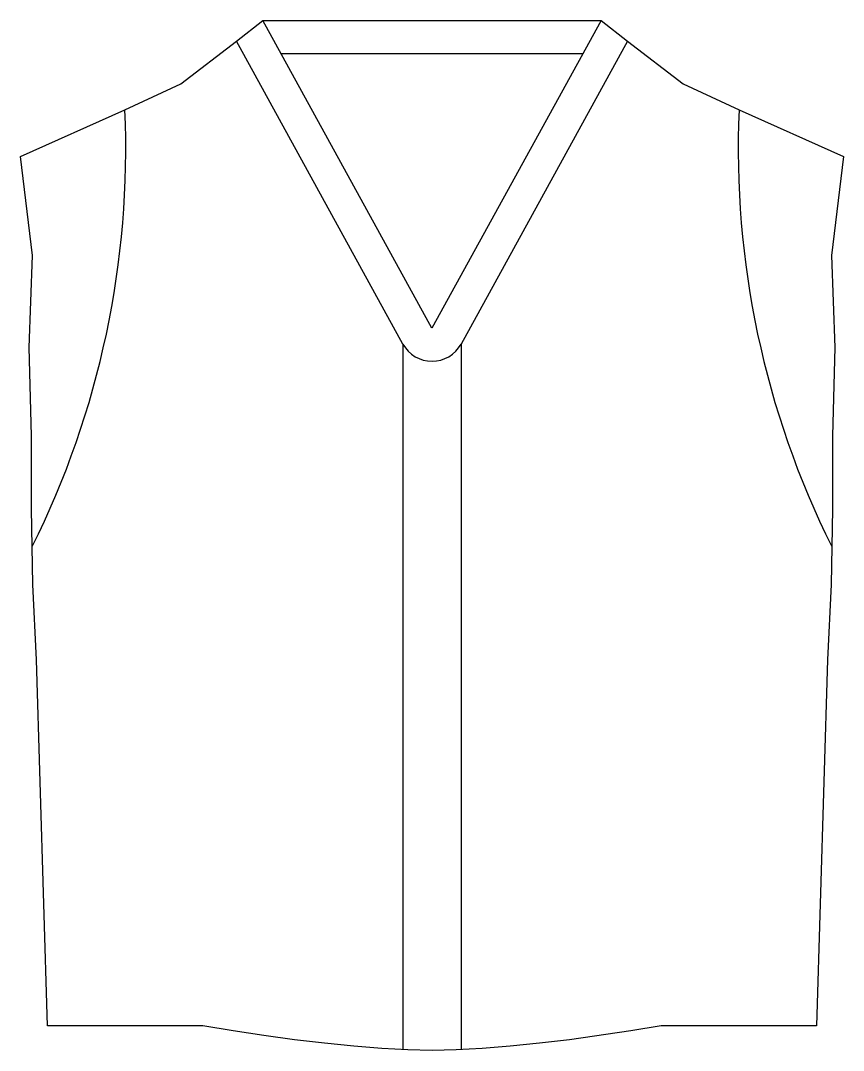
# Model space of a CAD drawing. Header units: millimetres. Extents: x -924.764 to -924.515, y 2720.515 to 2720.826.
import ezdxf

# ---------------------------------------------------------------- set-up
doc = ezdxf.new("R2010")
doc.units = ezdxf.units.MM
doc.header["$LTSCALE"] = 10
doc.layers.add('Móveis_armários', color=2, linetype='Continuous')

msp = doc.modelspace()

# ---------------------------------------------------------------- linework, layer by layer
at = {"layer": 'Móveis_armários', "color": 1}
for p, q in [((-924.6393965966276, 2720.73274344727), (-924.690465867892, 2720.825618210174)), ((-924.5883273253633, 2720.825618210174), (-924.6393965966276, 2720.73274344727)), ((-924.6481592277127, 2720.727925118051), (-924.6984687233905, 2720.819418150302)), ((-924.5803244698651, 2720.819418150302), (-924.6306339655424, 2720.727925118051)), ((-924.5938260496312, 2720.815618210172), (-924.6849671436241, 2720.815618210173)), ((-924.6481592277129, 2720.727925118051), (-924.6481592277129, 2720.514885459202)), ((-924.6306339655424, 2720.727925118051), (-924.6306339655425, 2720.514885459202))]:
    msp.add_line(p, q, dxfattribs=at)
msp.add_lwpolyline([(-924.519908589733, 2720.632609973807), (-924.5232286257412, 2720.522050032951), (-924.5701947007095, 2720.522050032951), (-924.5793540240236, 2720.520547962123), (-924.5978644709528, 2720.517897713432), (-924.6069643305649, 2720.516806085654), (-924.6157931049399, 2720.515907822309), (-924.6242251620764, 2720.515231198439), (-924.6321348699729, 2720.514804489087), (-924.6393965966275, 2720.514655969294), (-924.6466583232824, 2720.514804489087), (-924.6545680311789, 2720.515231198439), (-924.6630000883154, 2720.515907822309), (-924.6718288626904, 2720.516806085654), (-924.6809287223025, 2720.517897713432), (-924.6901740351501, 2720.519154430603), (-924.6994391692317, 2720.520547962123), (-924.7085984925458, 2720.522050032951), (-924.755564567514, 2720.522050032951), (-924.7588846035221, 2720.632609973807), (-924.759984307321, 2720.655366579509), (-924.7604500361973, 2720.678199450022), (-924.7603776329677, 2720.700256138615), (-924.7611106463836, 2720.726922498037), (-924.7600984947579, 2720.754733148912), (-924.7637083218825, 2720.784596090969), (-924.7321997004565, 2720.798639126524), (-924.7152758673576, 2720.806476981273), (-924.6984687233905, 2720.819418150302), (-924.6904658678919, 2720.825618210173), (-924.588327325363, 2720.825618210174), (-924.5803244698645, 2720.819418150302), (-924.5635173258975, 2720.806476981273), (-924.5465934927984, 2720.798639126524), (-924.5150848713726, 2720.784596090969), (-924.5186946984971, 2720.754733148912), (-924.5176825468715, 2720.726922498037), (-924.5184155602874, 2720.700256138615), (-924.5183431570578, 2720.678199450022), (-924.518808885934, 2720.655366579509)], close=True, dxfattribs=at)
for centre, radius, start, end in [((-925.0002229667977, 2720.786685397121), 0.2682896996659458, 333.4541485570722, 2.553676324284113), ((-924.2785702264574, 2720.786685397121), 0.2682896996659458, 177.4463236757159, 206.5458514429278), ((-924.6393965966275, 2720.73274344727), 0.01000000000015991, 208.8051816119038, 331.194818388274)]:
    msp.add_arc(centre, radius, start, end, dxfattribs=at)

doc.saveas('drawing.dxf')
